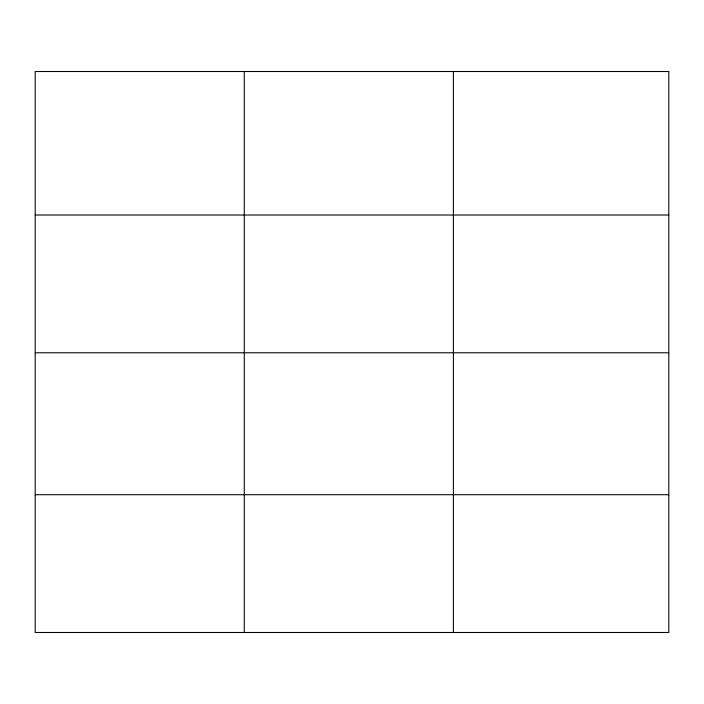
<?xml version="1.0" encoding="UTF-8"?>
<svg xmlns="http://www.w3.org/2000/svg" width="704" height="704" viewBox="0 0 704 704"><rect width="100%" height="100%" fill="white"/><g stroke="black" fill="none" stroke-linecap="round" stroke-linejoin="round"><path stroke-width="1.06" d="M35.2 215.019L668.8 215.019M35.2 352.783L668.8 352.783M35.2 494.718L668.8 494.718M453.376 71.518L453.376 632.482M244.288 71.518L244.288 632.482M668.8 71.518L35.2 71.518L35.2 632.482L668.8 632.482L668.8 71.518"/></g></svg>
